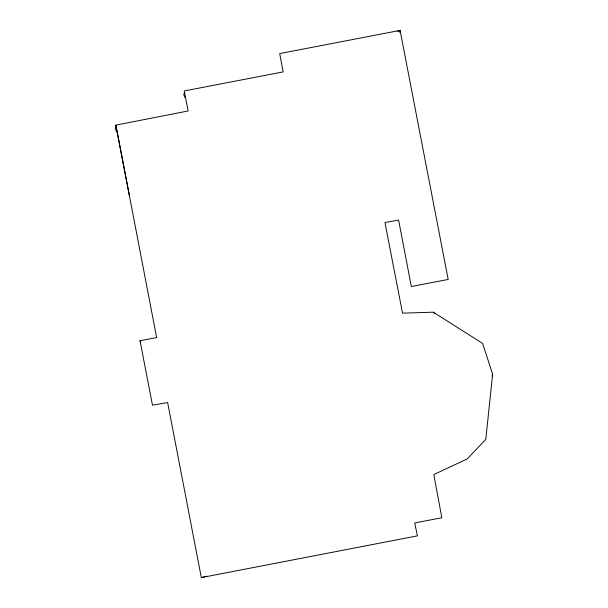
<?xml version="1.0" encoding="UTF-8"?>
<svg xmlns="http://www.w3.org/2000/svg" width="608" height="608" viewBox="0 0 608 608"><rect width="100%" height="100%" fill="white"/><g stroke="black" fill="none" stroke-linecap="round" stroke-linejoin="round"><path stroke-width="0.91" d="M400.072 32.3L400.087 30.4L279.703 53.588L283.123 71.904L184.232 90.957L188.13 110.975L115.854 125.142L156.636 337.569L140.038 340.754L152.486 405.209L167.626 402.526L201.324 577.6L417.422 535.846L414.74 522.91L441.841 517.78L433.778 474.559L467.233 458.934L485.784 439.402L492.632 374.194L482.615 343.436L433.291 312.185L402.534 313.15L384.948 222.558L398.62 220.126L411.32 286.535L448.18 279.46L400.087 30.4L397.412 31.35M399.935 32.292L400.087 30.4M492.092 376.002L492.632 374.194M184.657 92.416L183.745 94.62L184.961 97.546M116.288 126.601L115.368 128.797L116.599 131.731M201.324 577.6L206.842 576.186M433.291 312.185L434.598 313.546M140.038 340.754L140.805 342.471M115.854 125.142L129.458 195.951"/></g></svg>
